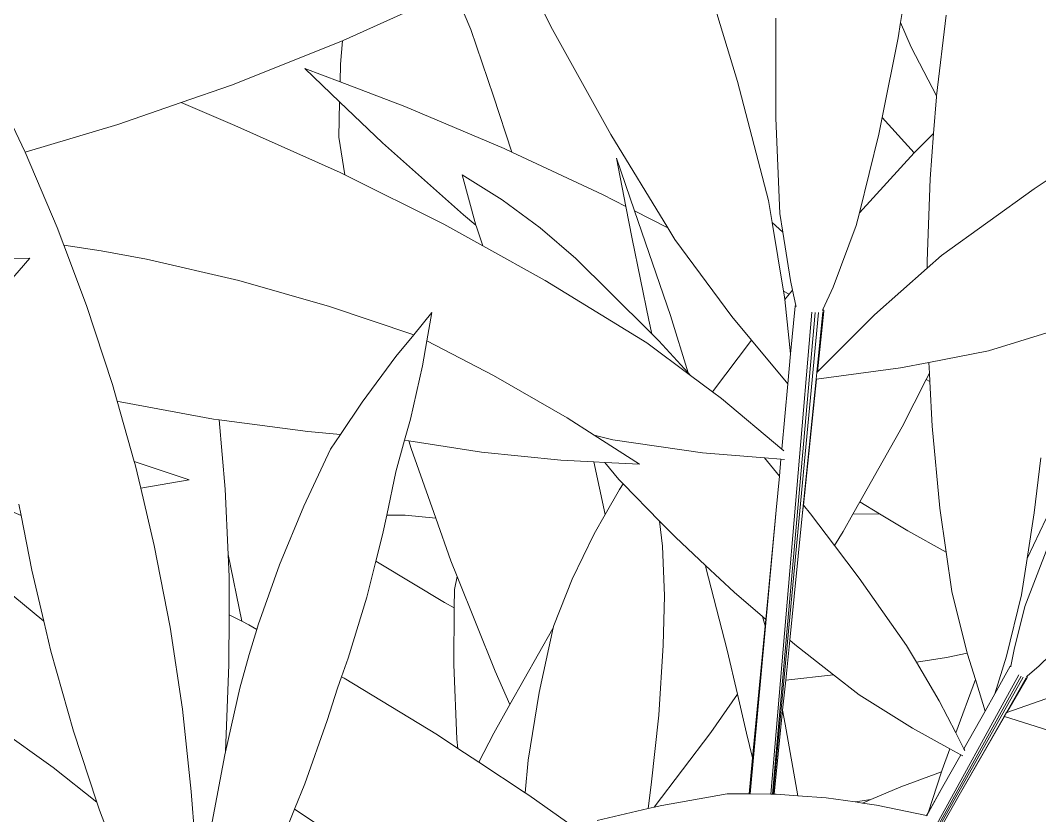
# Model space of a CAD drawing. Header units: millimetres. Extents: x 18 to 174501, y 22 to 24571.
# Drawn here: x 22470.7 to 22638.4, y 5351.4 to 5482.3 of the extents above; entities that cross this region are included whole.
import ezdxf

# ---------------------------------------------------------------- set-up
doc = ezdxf.new("R2010")
doc.units = ezdxf.units.MM
doc.header["$MEASUREMENT"] = 0
doc.layers.add('Edges', color=7, linetype='Continuous', lineweight=18)

# ---------------------------------------------------------------- blocks, each defined once
blk = doc.blocks.new('BAMBOOPLAN')
at = {"layer": 'Edges'}
for p, q in [((4.2867, 7.6727), (4.3137, 7.5202)), ((4.4096, 7.5714), (4.4497, 7.385)), ((4.3137, 7.5202), (4.3564, 7.4736)), ((4.3137, 7.5202), (4.32, 7.4842)), ((3.831, 7.4923), (3.9965, 7.2638)), ((4.32, 7.4842), (4.3457, 7.2952)), ((4.3564, 7.4736), (4.4497, 7.385)), ((4.0332, 7.4343), (4.1096, 7.2121)), ((4.4497, 7.385), (4.4502, 7.3829)), ((4.4502, 7.3829), (4.472, 7.2991)), ((3.4402, 7.34), (3.545, 7.2378)), ((4.3457, 7.2952), (4.4441, 7.2412)), ((4.3457, 7.2952), (4.351, 7.2558)), ((4.472, 7.2991), (4.4463, 7.2463)), ((4.472, 7.2991), (4.499, 7.1957)), ((4.7693, 7.2932), (4.7384, 7.2533)), ((3.9965, 7.2638), (4.1568, 7.0233)), ((3.2939, 7.2471), (3.0884, 7.0528)), ((3.2967, 7.25), (3.3642, 7.1749)), ((4.351, 7.2558), (4.3681, 7.0657)), ((4.4441, 7.2412), (4.3681, 7.0657)), ((4.4463, 7.2463), (4.4441, 7.2412)), ((4.7384, 7.2533), (4.5832, 7.0334)), ((3.545, 7.2378), (3.7554, 7.0493)), ((4.1096, 7.2121), (4.1923, 7.0028)), ((4.499, 7.1957), (4.5559, 7.0104)), ((3.3642, 7.1749), (3.4656, 7.0443)), ((3.0872, 7.0519), (2.8741, 6.868)), ((3.0884, 7.0528), (3.0872, 7.0519)), ((3.0872, 7.0519), (3.1006, 6.9978)), ((3.7554, 7.0493), (3.9538, 6.8851)), ((4.3681, 7.0657), (4.3709, 7.0351)), ((3.4656, 7.0443), (3.5491, 6.9341)), ((4.1568, 7.0233), (4.1817, 6.9773)), ((4.3709, 7.0351), (4.3666, 6.88)), ((4.5832, 7.0334), (4.5614, 6.9948)), ((3.7863, 7.0008), (3.844, 6.9007)), ((3.7863, 7.0008), (3.8671, 6.8974)), ((4.1923, 7.0028), (4.2128, 6.9642)), ((4.5559, 7.0104), (4.5614, 6.9948)), ((3.1006, 6.9978), (3.1132, 6.9585)), ((4.1817, 6.9773), (4.2128, 6.9642)), ((4.1817, 6.9773), (4.2598, 6.8331)), ((4.5614, 6.9948), (4.48, 6.8501)), ((3.0244, 6.9613), (3.1275, 6.9138)), ((3.0244, 6.9613), (3.1132, 6.9585)), ((3.1132, 6.9585), (3.2764, 6.9535)), ((3.2764, 6.9535), (3.5294, 6.9362)), ((4.2128, 6.9642), (4.2671, 6.862)), ((3.5294, 6.9362), (3.5491, 6.9341)), ((3.5491, 6.9341), (3.783, 6.9094)), ((4.8855, 6.9485), (4.7607, 6.8579)), ((3.1275, 6.9138), (3.1529, 6.8342)), ((3.1275, 6.9138), (3.2544, 6.8552)), ((3.783, 6.9094), (3.844, 6.9007)), ((3.844, 6.9007), (3.8828, 6.8334)), ((3.8671, 6.8974), (3.9538, 6.8851)), ((4.0271, 6.6926), (3.8671, 6.8974)), ((3.9538, 6.8851), (3.9785, 6.8646)), ((4.3666, 6.88), (4.3615, 6.8225)), ((2.8741, 6.868), (2.7757, 6.7905)), ((3.9785, 6.8646), (4.1644, 6.7373)), ((4.2671, 6.862), (4.2791, 6.8423)), ((4.7607, 6.8579), (4.6374, 6.7863)), ((3.1529, 6.8342), (3.1954, 6.7556)), ((3.2544, 6.8552), (3.4895, 6.7572)), ((3.456, 6.8457), (3.5639, 6.8205)), ((3.456, 6.8457), (3.5251, 6.7439)), ((3.8828, 6.8334), (3.9826, 6.6652)), ((4.2598, 6.8331), (4.2746, 6.8305)), ((4.2598, 6.8331), (4.2638, 6.8257)), ((4.2791, 6.8423), (4.2746, 6.8305)), ((4.2791, 6.8423), (4.2984, 6.8107)), ((4.48, 6.8501), (4.397, 6.6795)), ((3.5639, 6.8205), (3.6698, 6.7874)), ((4.2638, 6.8257), (4.2688, 6.8152)), ((4.2746, 6.8305), (4.2688, 6.8152)), ((4.2688, 6.8152), (4.3236, 6.6992)), ((4.2968, 6.8084), (4.2984, 6.8107)), ((4.2968, 6.8084), (4.3236, 6.6992)), ((4.2984, 6.8107), (4.2995, 6.8088)), ((4.6172, 5.705), (4.3384, 6.8081)), ((4.6208, 5.7063), (4.3466, 6.8102)), ((4.6228, 5.707), (4.3538, 6.8125)), ((4.3615, 6.8225), (4.3613, 6.8201)), ((4.3637, 6.8212), (4.3615, 6.8225)), ((4.3631, 6.8173), (4.3961, 6.6776)), ((4.3646, 6.8195), (4.3637, 6.8212)), ((4.3646, 6.8195), (4.397, 6.6795)), ((2.7757, 6.7905), (2.6517, 6.693)), ((2.7757, 6.7905), (2.9124, 6.7807)), ((3.6698, 6.7874), (3.7733, 6.7463)), ((4.6374, 6.7863), (4.5789, 6.7523)), ((4.6374, 6.7863), (4.647, 6.7625)), ((2.9124, 6.7807), (3.1831, 6.7572)), ((4.647, 6.7625), (4.6448, 6.7466)), ((4.647, 6.7625), (4.6543, 6.7442)), ((3.1831, 6.7572), (3.1954, 6.7556)), ((3.1954, 6.7556), (3.453, 6.7216)), ((3.4895, 6.7572), (3.5251, 6.7439)), ((3.5251, 6.7439), (3.5274, 6.7406)), ((3.5274, 6.7406), (3.556, 6.7033)), ((3.7733, 6.7463), (3.8741, 6.6975)), ((4.1644, 6.7373), (4.2262, 6.6998)), ((4.5789, 6.7523), (4.4008, 6.6628)), ((4.6448, 6.7466), (4.6278, 6.6227)), ((4.6448, 6.7466), (4.6543, 6.7442)), ((4.6543, 6.7442), (4.6934, 6.6473)), ((3.453, 6.7216), (3.556, 6.7033)), ((2.3297, 6.7003), (2.4659, 6.5618)), ((2.6517, 6.693), (2.4669, 6.5607)), ((3.556, 6.7033), (3.7215, 6.6739)), ((3.8741, 6.6975), (3.9996, 6.6372)), ((4.0271, 6.6926), (4.1106, 6.5783)), ((4.2262, 6.6998), (4.1786, 6.555)), ((4.2262, 6.6998), (4.3405, 6.6303)), ((4.3236, 6.6992), (4.3405, 6.6303)), ((3.7215, 6.6739), (3.9953, 6.6137)), ((3.9826, 6.6652), (3.9996, 6.6372)), ((4.397, 6.6795), (4.3961, 6.6776)), ((4.3961, 6.6776), (4.3997, 6.6623)), ((4.4008, 6.6628), (4.3997, 6.6623)), ((4.3997, 6.6623), (4.472, 6.3557)), ((4.4008, 6.6628), (4.468, 6.3727)), ((4.6934, 6.6473), (4.7737, 6.4704)), ((4.9598, 6.6597), (4.987, 6.5329)), ((3.9996, 6.6372), (4.0206, 6.6272)), ((4.0206, 6.6272), (4.1106, 6.5783)), ((4.3405, 6.6303), (4.3773, 6.4805)), ((4.6278, 6.6227), (4.5912, 6.4235)), ((3.9953, 6.6137), (4.1176, 6.5745)), ((4.1106, 6.5783), (4.1176, 6.5745)), ((4.1176, 6.5745), (4.1786, 6.555)), ((2.4659, 6.5618), (2.4669, 6.5607)), ((2.4669, 6.5607), (2.5964, 6.4172)), ((4.1786, 6.555), (4.2043, 6.5467)), ((4.2043, 6.5467), (4.3773, 6.4805)), ((4.987, 6.5329), (5.0064, 6.4253)), ((5.0182, 6.5289), (5.0064, 6.4253)), ((3.4941, 6.5162), (3.4709, 6.4525)), ((3.4941, 6.5162), (3.5049, 6.4493)), ((4.3773, 6.4805), (4.3832, 6.4783)), ((3.2617, 6.4508), (3.0407, 6.4392)), ((3.4709, 6.4525), (3.2617, 6.4508)), ((3.4709, 6.4525), (3.4483, 6.3903)), ((3.6795, 6.4234), (3.5049, 6.4493)), ((3.5049, 6.4493), (3.5145, 6.3901)), ((4.3454, 6.4478), (4.383, 6.4573)), ((4.383, 6.4573), (4.3913, 6.4594)), ((4.383, 6.4573), (4.3924, 6.419)), ((4.7737, 6.4704), (4.8215, 6.3772)), ((5.0438, 6.4675), (5.0382, 6.3173)), ((3.0407, 6.4392), (2.8193, 6.4157)), ((4.2037, 6.4119), (4.3454, 6.4478)), ((4.3454, 6.4478), (4.3924, 6.419)), ((5.0064, 6.4253), (5.0216, 6.3407)), ((2.5964, 6.4172), (2.6244, 6.3833)), ((2.8193, 6.4157), (2.7119, 6.3996)), ((3.876, 6.3852), (3.6795, 6.4234)), ((3.9943, 6.3717), (4.2037, 6.4119)), ((4.3924, 6.419), (4.4116, 6.3408)), ((4.5912, 6.4235), (4.585, 6.3901)), ((4.585, 6.3901), (4.6439, 6.412)), ((4.5912, 6.4235), (4.6439, 6.412)), ((4.6439, 6.412), (4.7197, 6.3955)), ((2.7119, 6.3996), (2.6244, 6.3833)), ((2.6244, 6.3833), (2.721, 6.2668)), ((3.4483, 6.3903), (3.4082, 6.263)), ((3.5145, 6.3901), (3.5286, 6.2624)), ((3.9493, 6.3676), (3.876, 6.3852)), ((4.585, 6.3901), (4.5766, 6.3445)), ((4.7197, 6.3955), (4.8215, 6.3772)), ((4.8215, 6.3772), (4.8639, 6.2945)), ((3.9493, 6.3676), (3.9943, 6.3717)), ((4.0719, 6.3381), (3.9493, 6.3676)), ((4.468, 6.3727), (4.4906, 6.3589)), ((4.468, 6.3727), (4.472, 6.3557)), ((4.472, 6.3557), (4.5413, 6.0619)), ((4.4906, 6.3589), (4.5679, 6.3069)), ((2.5589, 6.3287), (2.4721, 6.2963)), ((2.5589, 6.3287), (2.5249, 6.2425)), ((4.0719, 6.3381), (3.9937, 6.3153)), ((4.4116, 6.3408), (4.5714, 5.6895)), ((4.4116, 6.3408), (4.4723, 6.0892)), ((4.5766, 6.3445), (4.5679, 6.3069)), ((5.0216, 6.3407), (5.0352, 6.1926)), ((3.969, 6.3081), (3.894, 6.2863)), ((3.9937, 6.3153), (3.969, 6.3081)), ((3.969, 6.3081), (4.0346, 6.1993)), ((3.9937, 6.3153), (4.0385, 6.2878)), ((4.5679, 6.3069), (4.6478, 6.2532)), ((5.0382, 6.3173), (5.0472, 6.2129)), ((3.894, 6.2863), (3.712, 6.2436)), ((4.0385, 6.2878), (4.0511, 6.2815)), ((4.0511, 6.2815), (4.0471, 6.2661)), ((4.0511, 6.2815), (4.1607, 6.2265)), ((4.8639, 6.2945), (4.9457, 6.1694)), ((5.161, 6.2872), (5.1156, 6.1961)), ((2.721, 6.2668), (2.8393, 6.1111)), ((3.4082, 6.263), (3.3848, 6.1749)), ((3.5286, 6.2624), (3.5316, 6.2111)), ((4.0471, 6.2661), (4.0346, 6.1993)), ((3.712, 6.2436), (3.5417, 6.2129)), ((4.6478, 6.2532), (4.8052, 6.1396)), ((3.5417, 6.2129), (3.5316, 6.2111)), ((3.5316, 6.2111), (3.5363, 6.1335)), ((3.5417, 6.2129), (3.5528, 6.1976)), ((4.1607, 6.2265), (4.1861, 6.1732)), ((4.1607, 6.2265), (4.2082, 6.2028)), ((5.0472, 6.2129), (5.053, 6.1741)), ((3.5528, 6.1976), (3.6607, 6.0616)), ((4.0346, 6.1993), (4.025, 6.1484)), ((4.2082, 6.2028), (4.2968, 6.1631)), ((5.0352, 6.1926), (5.0384, 6.1002)), ((5.1156, 6.1961), (5.0967, 6.1636)), ((3.3848, 6.1749), (3.3097, 6.1562)), ((3.3848, 6.1749), (3.3741, 6.1346)), ((4.1861, 6.1732), (4.2288, 6.0643)), ((4.2968, 6.1631), (4.2992, 6.1594)), ((4.2968, 6.1631), (4.3808, 6.1255)), ((4.8488, 4.8292), (5.0776, 6.1604)), ((4.9033, 6.144), (4.9457, 6.1694)), ((4.9457, 6.1694), (4.9473, 6.1669)), ((4.9473, 6.1669), (4.9843, 6.1166)), ((5.0515, 6.1731), (5.0384, 6.1002)), ((5.053, 6.1741), (5.0515, 6.1731)), ((5.053, 6.1741), (5.0532, 6.1723)), ((5.0977, 6.1608), (5.0797, 6.0678)), ((5.0967, 6.1636), (5.0957, 6.162)), ((5.0977, 6.1623), (5.0967, 6.1636)), ((5.0977, 6.1608), (5.0977, 6.1623)), ((3.3097, 6.1562), (3.1042, 6.114)), ((4.025, 6.1484), (4.0111, 6.0308)), ((4.2992, 6.1594), (4.4096, 5.9919)), ((4.8052, 6.1396), (4.8398, 6.11)), ((4.8398, 6.11), (4.9033, 6.144)), ((4.9022, 5.1313), (5.0835, 6.1595)), ((4.9198, 5.2282), (5.0888, 6.159)), ((5.0961, 6.1597), (5.0786, 6.0669)), ((5.1797, 6.1469), (5.0797, 6.0678)), ((3.1042, 6.114), (3.0904, 6.1112)), ((3.1042, 6.114), (3.1705, 5.9649)), ((3.3741, 6.1346), (3.3585, 5.9869)), ((3.5363, 6.1335), (3.5494, 6.0305)), ((4.3808, 6.1255), (4.4624, 6.0932)), ((4.9843, 6.1166), (4.9816, 5.9828)), ((4.9843, 6.1166), (5.0302, 6.0542)), ((2.8393, 6.1111), (2.8627, 6.0774)), ((3.0904, 6.1112), (2.8703, 6.0782)), ((4.4624, 6.0932), (4.4758, 6.0745)), ((4.4624, 6.0932), (4.4723, 6.0892)), ((4.4723, 6.0892), (4.4758, 6.0745)), ((4.8398, 6.11), (4.92, 6.0415)), ((5.0384, 6.1002), (5.0302, 6.0542)), ((2.8703, 6.0782), (2.8627, 6.0774)), ((2.8627, 6.0774), (2.947, 5.9561)), ((4.4758, 6.0745), (4.5488, 5.7719)), ((5.0786, 6.0669), (5.0766, 6.0567)), ((5.0797, 6.0678), (5.0786, 6.0669)), ((3.5494, 6.0305), (3.5907, 6.0445)), ((3.5907, 6.0445), (3.6607, 6.0616)), ((3.6607, 6.0616), (3.7268, 5.9782)), ((4.2288, 6.0643), (4.2636, 5.9533)), ((4.5413, 6.0619), (4.5561, 6.056)), ((4.5413, 6.0619), (4.563, 5.9699)), ((4.5561, 6.056), (4.6653, 6.0185)), ((4.92, 6.0415), (4.9816, 5.9828)), ((5.0302, 6.0542), (5.0121, 5.9538)), ((5.0776, 6.0567), (5.0369, 5.8469)), ((5.0766, 6.0567), (5.0369, 5.8469)), ((5.0776, 6.0567), (5.0766, 6.0567)), ((5.2156, 6.0604), (5.0776, 6.0567)), ((3.5494, 6.0305), (3.5553, 5.9835)), ((4.0111, 6.0308), (4.0053, 5.9136)), ((4.563, 5.9699), (4.6653, 6.0185)), ((4.6653, 6.0185), (4.7374, 5.9938)), ((4.7374, 5.9938), (4.8822, 5.9602)), ((3.3585, 5.9869), (3.3493, 5.8383)), ((3.5553, 5.9835), (3.5608, 5.9203)), ((3.7268, 5.9782), (3.7528, 5.9481)), ((4.4096, 5.9919), (4.4663, 5.9018)), ((4.563, 5.9699), (4.5793, 5.9005)), ((4.9816, 5.9828), (5.0121, 5.9538)), ((3.0832, 5.9574), (2.947, 5.9561)), ((2.947, 5.9561), (2.951, 5.9503)), ((2.951, 5.9503), (2.9817, 5.902)), ((3.0832, 5.9574), (2.9817, 5.902)), ((3.1705, 5.9649), (3.2269, 5.8216)), ((3.7528, 5.9481), (3.757, 5.9169)), ((3.7528, 5.9481), (3.91, 5.7666)), ((4.2636, 5.9533), (4.3079, 5.7944)), ((4.8822, 5.9602), (4.9808, 5.9432)), ((5.0121, 5.9538), (5.0152, 5.9508)), ((4.9808, 5.9432), (4.9798, 5.8901)), ((4.9808, 5.9432), (5.0093, 5.9382)), ((5.0093, 5.9382), (4.9942, 5.8542)), ((5.0093, 5.9382), (5.0152, 5.9372)), ((2.9817, 5.902), (3.056, 5.785)), ((3.5608, 5.9203), (3.5691, 5.9182)), ((3.5608, 5.9203), (3.5683, 5.8329)), ((3.5691, 5.9182), (3.7453, 5.8805)), ((3.757, 5.9169), (3.7707, 5.8761)), ((4.0057, 5.9062), (3.9685, 5.7041)), ((4.0053, 5.9136), (4.006, 5.9075)), ((4.006, 5.9075), (4.0057, 5.9062)), ((4.006, 5.9075), (4.0245, 5.7534)), ((4.4663, 5.9018), (4.4368, 5.7963)), ((4.4663, 5.9018), (4.5167, 5.8217)), ((4.5793, 5.9005), (4.5959, 5.8716)), ((4.5793, 5.9005), (4.6248, 5.7076)), ((3.7453, 5.8805), (3.7707, 5.8761)), ((3.7707, 5.8761), (3.8129, 5.7499)), ((4.9798, 5.8858), (4.9006, 5.8212)), ((4.9798, 5.8901), (4.9798, 5.8858)), ((4.9798, 5.8858), (4.9814, 5.7842)), ((4.5959, 5.8716), (4.679, 5.7223)), ((4.9942, 5.8542), (4.9804, 5.7768)), ((4.9942, 5.8542), (4.9814, 5.7842)), ((3.3493, 5.8383), (3.3479, 5.6884)), ((3.5683, 5.8329), (3.5732, 5.6828)), ((5.0369, 5.8469), (4.9863, 5.5796)), ((3.2269, 5.8216), (3.3086, 5.6834)), ((3.2269, 5.8216), (3.2463, 5.7724)), ((4.5167, 5.8217), (4.5488, 5.7719)), ((4.9006, 5.8212), (4.8437, 5.7695)), ((3.056, 5.785), (3.1538, 5.6156)), ((4.3079, 5.7944), (4.3442, 5.634)), ((4.4368, 5.7963), (4.3679, 5.5865)), ((4.98, 5.7768), (4.8607, 5.7618)), ((4.9814, 5.7842), (4.98, 5.7768)), ((4.9804, 5.7768), (4.98, 5.7768)), ((4.9819, 5.777), (4.9804, 5.7768)), ((2.6787, 5.7534), (2.737, 5.7494)), ((2.7235, 5.7728), (2.737, 5.7494)), ((3.2463, 5.7724), (3.2753, 5.6882)), ((3.91, 5.7666), (3.9685, 5.7041)), ((4.0245, 5.7534), (4.0521, 5.594)), ((4.5488, 5.7719), (4.5689, 5.6886)), ((4.8205, 5.7576), (4.8113, 5.7523)), ((4.8284, 5.7556), (4.8113, 5.7523)), ((4.8437, 5.7695), (4.8205, 5.7576)), ((4.8437, 5.7695), (4.8284, 5.7556)), ((4.8607, 5.7618), (4.8284, 5.7556)), ((2.737, 5.7494), (2.8024, 5.6361)), ((3.8129, 5.7499), (3.8773, 5.5859)), ((4.7432, 5.7392), (4.679, 5.7223)), ((4.8113, 5.7523), (4.7432, 5.7392)), ((4.6172, 5.705), (4.5714, 5.6895)), ((4.6208, 5.7063), (4.6172, 5.705)), ((4.6228, 5.707), (4.6208, 5.7063)), ((4.6248, 5.7076), (4.6228, 5.707)), ((4.6295, 5.7092), (4.6248, 5.7076)), ((4.679, 5.7223), (4.6295, 5.7092)), ((3.2753, 5.6882), (3.3086, 5.6834)), ((3.2753, 5.6882), (3.3134, 5.5774)), ((3.3086, 5.6834), (3.327, 5.6808)), ((3.327, 5.6808), (3.3483, 5.677)), ((3.3479, 5.6884), (3.3483, 5.677)), ((3.5732, 5.6828), (3.5728, 5.6366)), ((3.9685, 5.7041), (3.9546, 5.628)), ((4.5689, 5.6886), (4.5201, 5.672)), ((4.5714, 5.6895), (4.5689, 5.6886)), ((3.3483, 5.677), (3.3504, 5.6152)), ((4.5201, 5.672), (4.3834, 5.5963)), ((2.8024, 5.6361), (2.8688, 5.5315)), ((3.5728, 5.6366), (3.5725, 5.6079)), ((3.5728, 5.6366), (3.5797, 5.6354)), ((3.5797, 5.6354), (3.831, 5.5808)), ((4.3442, 5.634), (4.3555, 5.5788)), ((3.1538, 5.6156), (3.2443, 5.4423)), ((3.3504, 5.6152), (3.356, 5.5332)), ((3.9546, 5.628), (3.9441, 5.5519)), ((3.5725, 5.6079), (3.5749, 5.5286)), ((3.8773, 5.5859), (3.8868, 5.5666)), ((4.0521, 5.594), (4.0706, 5.5197)), ((4.3679, 5.5865), (4.3555, 5.5788)), ((4.3834, 5.5963), (4.3679, 5.5865)), ((2.78, 5.5648), (2.8688, 5.5315)), ((3.3134, 5.5774), (3.3725, 5.3805)), ((3.831, 5.5808), (3.8868, 5.5666)), ((3.8868, 5.5666), (3.9441, 5.5519)), ((4.3555, 5.5788), (4.2512, 5.5133)), ((3.9441, 5.5519), (4.0706, 5.5197)), ((2.8688, 5.5315), (2.9073, 5.4708)), ((3.356, 5.5332), (3.3725, 5.3805)), ((3.5749, 5.5286), (3.5734, 5.3704)), ((4.0706, 5.5197), (4.0803, 5.5172)), ((4.0803, 5.5172), (4.2065, 5.4801)), ((2.9073, 5.4708), (3.0191, 5.31)), ((3.2443, 5.4423), (3.3272, 5.2658)), ((3.3725, 5.3805), (3.3733, 5.3735)), ((3.3733, 5.3735), (3.397, 5.2145)), ((3.5734, 5.3704), (3.5702, 5.3058)), ((3.0191, 5.31), (3.1254, 5.1701)), ((3.5702, 5.3058), (3.5656, 5.2132)), ((3.5702, 5.3058), (3.7589, 5.2577)), ((2.8343, 5.2633), (3.0013, 5.2133)), ((3.3272, 5.2658), (3.4053, 5.0843)), ((3.0013, 5.2133), (3.1254, 5.1701)), ((3.1254, 5.1701), (3.1374, 5.1543)), ((3.1374, 5.1543), (3.2416, 5.0297))]:
    blk.add_line(p, q, dxfattribs=at)

msp = doc.modelspace()

# ---------------------------------------------------------------- block references
at = {"xscale": 69.97983938875464, "yscale": 69.97983938875464, "zscale": 69.97983938875464, "rotation": 340.9588725647666}
msp.add_blockref('BAMBOOPLAN', (22158.48, 5082.93), dxfattribs=at)

doc.saveas('drawing.dxf')
